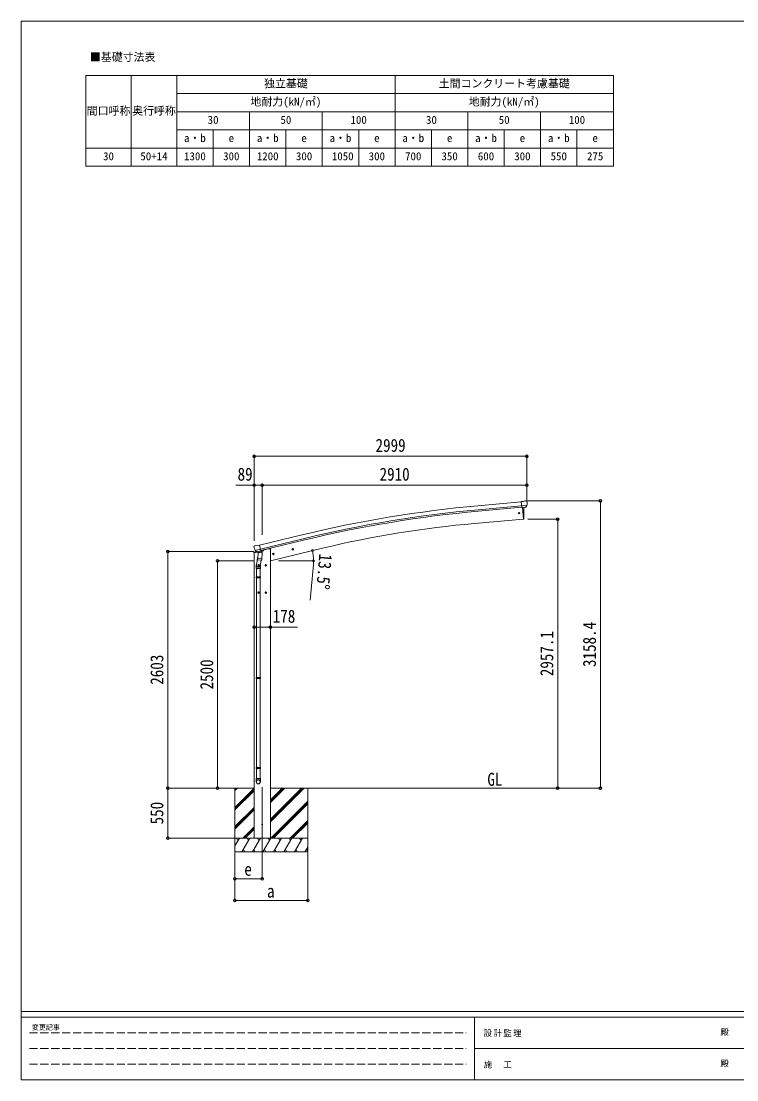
# Model space of a CAD drawing. Units: millimetres at full size, sheet at 1:30. Extents: x -8385 to 8479, y -5853 to 5787.
# Drawn here: x -8385 to -518, y -5853 to 5787 of the extents above; entities that cross this region are included whole.
import ezdxf
from ezdxf.enums import TextEntityAlignment as Align

# ---------------------------------------------------------------- set-up
doc = ezdxf.new("R2010")
doc.units = ezdxf.units.MM
doc.header["$LTSCALE"] = 30
doc.header["$PDMODE"] = 32
doc.header["$PDSIZE"] = 30
doc.linetypes.add('DASHED3', pattern=[4, 3, -1])
for name, color, linetype, lineweight in [('0-0_0', 7, 'Continuous', 9), ('0-1_本体', 4, 'Continuous', 9), ('0-2_部品', 7, 'Continuous', 9), ('0-8_PARTS2', 2, 'Continuous', 9), ('0-A_寸法', 6, 'Continuous', 9), ('0-F_PARTS1', 7, 'Continuous', 18), ('F-0_240', 7, 'Continuous', 9)]:
    doc.layers.add(name, color=color, linetype=linetype, lineweight=lineweight)
doc.styles.add('ＭＳ ゴシック', font='')
doc.styles.get('ＭＳ ゴシック').set_extended_font_data('MS Gothic')

msp = doc.modelspace()

# ---------------------------------------------------------------- linework, layer by layer
at = {"layer": '0-0_0', "color": 6}
for p, q in [((-2018.29, -2645.47), (-2018.29, 512.93)), ((-2487.31, 311.63), (-2487.31, -2645.47))]:
    msp.add_line(p, q, dxfattribs=at)
at = {"layer": '0-0_0'}
for p, q in [((-6409.54, -2645.47), (-5824.2, -2645.47)), ((-6035.45, -2856.7), (-5824.2, -2645.45)), ((-6035.45, -2645.47), (-6035.45, -3345.47)), ((-6035.45, -2672.85), (-6008.07, -2645.47)), ((-6035.45, -2658.71), (-6022.21, -2645.47)), ((-6035.45, -2870.84), (-5824.2, -2659.59)), ((-6035.45, -2884.98), (-5824.2, -2673.74)), ((-5646.2, -3016.23), (-5275.44, -2645.47)), ((-5646.2, -2987.95), (-5303.72, -2645.47)), ((-5646.2, -3002.09), (-5289.58, -2645.47)), ((-5646.2, -2804.1), (-5487.57, -2645.47)), ((-5646.2, -2789.96), (-5501.71, -2645.47)), ((-5646.2, -2775.82), (-5515.85, -2645.47)), ((-5646.2, -2645.47), (-2816.78, -2645.47)), ((-5235.45, -2645.47), (-5235.45, -3345.47)), ((-5641.59, -3195.47), (-5235.45, -2789.33)), ((-6035.45, -3068.83), (-5824.2, -2857.58)), ((-6035.45, -3082.97), (-5824.2, -2871.73)), ((-6035.45, -3097.12), (-5824.2, -2885.87)), ((-5627.45, -3195.47), (-5235.45, -2803.48)), ((-5613.31, -3195.47), (-5235.45, -2817.62)), ((-5429.46, -3195.47), (-5235.45, -3001.46)), ((-5415.32, -3195.47), (-5235.45, -3015.61)), ((-5949.96, -3195.47), (-5824.2, -3069.71)), ((-5935.82, -3195.47), (-5824.2, -3083.86)), ((-5921.68, -3195.47), (-5824.2, -3098)), ((-5401.18, -3195.47), (-5235.45, -3029.75)), ((-5235.45, -3195.47), (-6035.45, -3195.47)), ((-6035.45, -3279.3), (-5987.05, -3195.47)), ((-6002.05, -3221.45), (-6017.05, -3195.47)), ((-5958.18, -3345.47), (-5871.58, -3195.47)), ((-5886.58, -3221.45), (-5901.58, -3195.47)), ((-5842.71, -3345.47), (-5756.11, -3195.47)), ((-5771.11, -3221.45), (-5786.11, -3195.47)), ((-5727.24, -3345.47), (-5640.64, -3195.47)), ((-5655.64, -3221.45), (-5670.64, -3195.47)), ((-5611.77, -3345.47), (-5525.17, -3195.47)), ((-5540.17, -3221.45), (-5555.17, -3195.47)), ((-5496.3, -3345.47), (-5409.7, -3195.47)), ((-5439.7, -3195.47), (-5424.7, -3221.45)), ((-5380.83, -3345.47), (-5294.23, -3195.47)), ((-5309.23, -3221.45), (-5324.23, -3195.47)), ((-6035.45, -3345.47), (-5235.45, -3345.47)), ((-5943.19, -3319.49), (-5928.19, -3345.47)), ((-5827.72, -3319.49), (-5812.72, -3345.47)), ((-5712.25, -3319.49), (-5697.25, -3345.47)), ((-5596.78, -3319.49), (-5581.78, -3345.47)), ((-5481.31, -3319.49), (-5466.31, -3345.47)), ((-5365.83, -3319.49), (-5350.84, -3345.47)), ((-5265.36, -3345.47), (-5235.45, -3293.66)), ((-5250.36, -3319.49), (-5235.37, -3345.47))]:
    msp.add_line(p, q, dxfattribs=at)
at = {"layer": '0-1_本体'}
for p, q in [((-3365.21, 459.15), (-2887.88, 502.2)), ((-3361.34, 416.17), (-2884.16, 459.2)), ((-3359.82, 399.4), (-2882.65, 442.43)), ((-2875.43, 440.22), (-2864.18, 311.62)), ((-2864.18, 311.62), (-3402.12, 264.56)), ((-5764.73, 24.68), (-5281.85, 142.16)), ((-5754.7, -17.31), (-5271.61, 100)), ((-5750.72, -33.67), (-5267.64, 83.63)), ((-5824.2, -3195.47), (-5824.2, -58.92)), ((-5796.23, -42.21), (-5796.23, -42.76)), ((-5722.21, -27.96), (-5670.2, -15.47)), ((-5646.2, -15.47), (-5670.2, -15.47)), ((-5058.12, -4.29), (-5646.2, -145.47)), ((-5646.2, -15.47), (-5646.2, -3195.47))]:
    msp.add_line(p, q, dxfattribs=at)
at = {"layer": '0-1_本体', "color": 6}
msp.add_line((-5646.2, -875.65), (-5824.2, -875.65), dxfattribs=at)
at = {"layer": '0-1_本体'}
for centre, radius, start, end in [((-2189.16, -12594.87), 13106.9, 95.14794, 103.64794), ((-2189.16, -12594.87), 13063.74, 95.14794, 103.64794), ((-2189.16, -12594.87), 13046.9, 95.14794, 103.64794), ((-2423.52, -10998.1), 11305.08, 94.96591, 103.47643)]:
    msp.add_arc(centre, radius, start, end, dxfattribs=at)
at = {"layer": '0-2_部品'}
for p, q in [((-2861.49, 506.6), (-2888.06, 504.27)), ((-2882.4, 439.61), (-2888.06, 504.27)), ((-2861.49, 506.6), (-2849.77, 513.36)), ((-2834.87, 514.95), (-2848.53, 513.75)), ((-2825.73, 509.19), (-2831.22, 513.8)), ((-2824.67, 507.15), (-2824.55, 505.81)), ((-2825.19, 464.31), (-2884.11, 459.15)), ((-2872.44, 440.48), (-2882.4, 439.61)), ((-2864.37, 313.89), (-2875.43, 440.22)), ((-2838.83, 443.42), (-2846.54, 442.75)), ((-2836.45, 444.82), (-2825.51, 463.76)), ((-2864.13, 311.12), (-2864.37, 313.89)), ((-2861.52, 311.51), (-2864.13, 311.12)), ((-5826.19, 9.1), (-5825.91, 7.95)), ((-5821.97, 17.67), (-5825.83, 11.38)), ((-5818.87, 19.92), (-5805.69, 23.09)), ((-5791.13, 20.41), (-5804.39, 23.11)), ((-5791.13, 20.41), (-5765.2, 26.64)), ((-5826.76, -59.53), (-5783.74, -49.2)), ((-5826.76, -52.64), (-5826.76, -59.53)), ((-5798.31, -43.44), (-5824.46, -49.72)), ((-5812.13, -31.21), (-5754.63, -17.4)), ((-5795.28, -46.12), (-5811.66, -31.63)), ((-5783.69, -95.64), (-5799.6, -191.81)), ((-5792.57, -46.69), (-5785.05, -44.88)), ((-5791.74, -46.58), (-5790.21, -46.21)), ((-5790.21, -46.21), (-5753.5, -37.4)), ((-5788.37, -46.44), (-5788.42, -47.18)), ((-5787.67, -48.22), (-5761.85, -54.66)), ((-5780.75, -53.57), (-5785.42, -120.41)), ((-5735.06, -56.76), (-5780.75, -53.57)), ((-5778.97, -50.39), (-5779.2, -53.68)), ((-5759.46, -39.23), (-5760.48, -53.83)), ((-5753.5, -37.4), (-5751.97, -37.03)), ((-5750.42, -34.93), (-5749.48, -35)), ((-5749.48, -35), (-5736.16, -50.31)), ((-5745.18, -39.94), (-5726.04, -35.35)), ((-5739.73, -123.6), (-5735.06, -56.76)), ((-5736.16, -50.31), (-5736.61, -56.66)), ((-5722.21, -26.75), (-5722.21, -30.49)), ((-5622.64, -73.07), (-5603.19, -68.4)), ((-5618.08, -65.29), (-5620.22, -72.49)), ((-5610.79, -63.54), (-5618.08, -65.29)), ((-5610.58, -80.46), (-5615.25, -61.01)), ((-5605.62, -68.99), (-5610.79, -63.54)), ((-5607.75, -76.18), (-5605.62, -68.99)), ((-5408.71, -21.71), (-5389.26, -17.04)), ((-5404.15, -13.93), (-5406.28, -21.13)), ((-5396.85, -12.18), (-5404.15, -13.93)), ((-5396.65, -29.1), (-5401.32, -9.65)), ((-5391.68, -17.62), (-5396.85, -12.18)), ((-5393.82, -24.82), (-5391.68, -17.62)), ((-5801.75, -228.97), (-5801.75, -194.62)), ((-5755.75, -228.97), (-5801.75, -228.97)), ((-5799.75, -228.97), (-5799.75, -322.97)), ((-5786.28, -132.87), (-5785.41, -120.41)), ((-5785.89, -134.23), (-5785.89, -134.23)), ((-5739.73, -123.6), (-5785.42, -120.41)), ((-5765.2, -195.71), (-5785.2, -195.71)), ((-5784.44, -135.01), (-5742.74, -137.93)), ((-5775.2, -188.21), (-5781.7, -191.96)), ((-5781.7, -191.96), (-5781.7, -199.47)), ((-5781.7, -199.47), (-5775.2, -203.22)), ((-5775.2, -205.71), (-5775.2, -185.71)), ((-5768.7, -191.96), (-5775.2, -188.21)), ((-5748.17, -137.55), (-5758.9, -201.13)), ((-5757.75, -228.97), (-5757.75, -322.97)), ((-5755.75, -194.32), (-5755.75, -228.97)), ((-5739.75, -123.6), (-5740.63, -136.3)), ((-5685.2, -195.71), (-5705.2, -195.71)), ((-5695.2, -188.21), (-5701.7, -191.96)), ((-5701.7, -191.96), (-5701.7, -199.47)), ((-5701.7, -199.47), (-5695.2, -203.22)), ((-5695.2, -205.71), (-5695.2, -185.71)), ((-5688.7, -191.96), (-5695.2, -188.21)), ((-5801.75, -324.97), (-5800.75, -322.97)), ((-5755.75, -324.97), (-5801.75, -324.97)), ((-5755.75, -332.97), (-5801.75, -332.97)), ((-5756.75, -322.97), (-5800.75, -322.97)), ((-5756.75, -334.97), (-5800.75, -334.97)), ((-5799.75, -334.97), (-5799.75, -1429.16)), ((-5757.75, -334.97), (-5757.75, -1429.16)), ((-5755.75, -324.97), (-5756.75, -322.97)), ((-5755.75, -332.97), (-5756.75, -334.97)), ((-5755.75, -324.97), (-5755.75, -332.97)), ((-5765.2, -495.71), (-5785.2, -495.71)), ((-5775.2, -488.21), (-5781.7, -491.96)), ((-5781.7, -491.96), (-5781.7, -499.47)), ((-5781.7, -499.47), (-5775.2, -503.22)), ((-5775.2, -505.71), (-5775.2, -485.71)), ((-5768.7, -491.96), (-5775.2, -488.21)), ((-5685.2, -495.71), (-5705.2, -495.71)), ((-5695.2, -488.21), (-5701.7, -491.96)), ((-5701.7, -491.96), (-5701.7, -499.47)), ((-5701.7, -499.47), (-5695.2, -503.22)), ((-5695.2, -505.71), (-5695.2, -485.71)), ((-5688.7, -491.96), (-5695.2, -488.21)), ((-5801.75, -1431.16), (-5800.75, -1429.16)), ((-5755.75, -1431.16), (-5801.75, -1431.16)), ((-5755.75, -1439.16), (-5801.75, -1439.16)), ((-5756.75, -1429.16), (-5800.75, -1429.16)), ((-5756.75, -1441.16), (-5800.75, -1441.16)), ((-5799.75, -1441.16), (-5799.75, -2419.35)), ((-5757.75, -1441.16), (-5757.75, -2419.35)), ((-5755.75, -1431.16), (-5756.75, -1429.16)), ((-5755.75, -1439.16), (-5756.75, -1441.16)), ((-5755.75, -1431.16), (-5755.75, -1439.16)), ((-5801.75, -2421.35), (-5800.75, -2419.35)), ((-5755.75, -2421.35), (-5801.75, -2421.35)), ((-5755.75, -2429.35), (-5801.75, -2429.35)), ((-5756.75, -2419.35), (-5800.75, -2419.35)), ((-5756.75, -2431.35), (-5800.75, -2431.35)), ((-5799.75, -2431.35), (-5799.75, -2541.35)), ((-5757.75, -2431.35), (-5757.75, -2541.35)), ((-5755.75, -2421.35), (-5756.75, -2419.35)), ((-5755.75, -2429.35), (-5756.75, -2431.35)), ((-5755.75, -2421.35), (-5755.75, -2429.35)), ((-5801.75, -2575.49), (-5801.75, -2541.35)), ((-5755.75, -2541.35), (-5801.75, -2541.35)), ((-5755.75, -2575.49), (-5755.75, -2541.35))]:
    msp.add_line(p, q, dxfattribs=at)
for points in [[(-2872.44, 440.48), (-2872.17, 440.41), (-2846.79, 442.63), (-2846.54, 442.75)], [(-2858.98, 314.35), (-2858.14, 339.97), (-2857.94, 366.47), (-2858.42, 392.96), (-2859.56, 419.43), (-2861.06, 441.38)], [(-2825.12, 464.94), (-2825.41, 463.95), (-2825.51, 463.76)], [(-5759.77, -38.81), (-5750.05, -36.48), (-5765.2, 26.64)], [(-5812.41, -30.63), (-5811.82, -31.48), (-5811.66, -31.63)], [(-5759.77, -38.81), (-5760.01, -38.96), (-5784.78, -44.91), (-5785.05, -44.88)], [(-5620.22, -72.49), (-5615.05, -77.93), (-5607.75, -76.18)], [(-5406.28, -21.13), (-5401.11, -26.57), (-5393.82, -24.82)], [(-5775.2, -203.22), (-5768.7, -199.47), (-5768.7, -191.96)], [(-5695.2, -203.22), (-5688.7, -199.47), (-5688.7, -191.96)], [(-5801.75, -324.97), (-5801.75, -332.97), (-5800.75, -334.97)], [(-5775.2, -503.22), (-5768.7, -499.47), (-5768.7, -491.96)], [(-5695.2, -503.22), (-5688.7, -499.47), (-5688.7, -491.96)], [(-5801.75, -1431.16), (-5801.75, -1439.16), (-5800.75, -1441.16)], [(-5801.75, -2421.35), (-5801.75, -2429.35), (-5800.75, -2431.35)]]:
    msp.add_lwpolyline(points, dxfattribs=at)
for centre, radius in [((-2910.2, 378.76), 6.5), ((-5612.92, -70.74), 8.5), ((-5612.92, -70.74), 7.7), ((-5612.92, -70.74), 6.5), ((-5398.98, -19.38), 8.5), ((-5398.98, -19.38), 7.7), ((-5398.98, -19.38), 6.5), ((-5775.2, -195.71), 8.5), ((-5775.2, -195.71), 7.7), ((-5775.2, -195.71), 6.5), ((-5695.2, -195.71), 8.5), ((-5695.2, -195.71), 7.7), ((-5695.2, -195.71), 6.5), ((-5775.2, -495.71), 8.5), ((-5775.2, -495.71), 7.7), ((-5775.2, -495.71), 6.5), ((-5695.2, -495.71), 8.5), ((-5695.2, -495.71), 7.7), ((-5695.2, -495.71), 6.5)]:
    msp.add_circle(centre, radius, dxfattribs=at)
at = {"layer": '0-2_部品', "color": 4}
msp.add_circle((-5735.2, -3045.47), 4.5, dxfattribs=at)
at = {"layer": '0-2_部品'}
for centre, radius, start, end in [((-2848.27, 510.76), 3, 95, 120), ((-2834.43, 509.97), 5, 50.00648, 94.99352), ((-3026.18, 488.17), 202.4, 353.4085, 5), ((-2861.96, 314.48), 3, 278.50322, 357.46219), ((-5629.11, 55.2), 202.4, 193.5, 205.09125), ((-5817.71, 15.06), 5, 103.5, 148.5), ((-5804.99, 20.17), 3, 78.5, 103.5), ((-5823.76, -52.64), 3, 103.5, 180), ((-5791.85, -46.09), 0.5, 248.23754, 283.5), ((-5788.87, -46.41), 0.5, 356, 103.5), ((-5787.42, -47.25), 1, 176, 256), ((-5761.5, -53.69), 1.03, 250.03897, 351.96569), ((-5758.86, -39.31), 0.604, 100.59842, 172.20595), ((-5752.09, -36.55), 0.5, 283.5, 318.76246), ((-5727.21, -30.49), 5, 283.5, 0), ((-5771.75, -194.62), 30, 177.45142, 180), ((-5784.34, -133.05), 1.95, 175.04017, 217.47766), ((-5784.3, -133.02), 2, 217.40962, 266), ((-5742.6, -135.93), 2, 266, 349.46843)]:
    msp.add_arc(centre, radius, start, end, dxfattribs=at)
for centre, major_axis, ratio, start_param, end_param in [((-2820.34, 511.2), (-15.35, 3.44), 0.101033, 5.97514262, 5.97537366), ((-2827.66, 506.9), (2.71, -1.31), 0.997474, 0.53665673, 1.32256522), ((-2839.1, 446.41), (1.62, -2.54), 0.997631, 5.80419048, 5.89294842), ((-2839.17, 446.52), (-3.5, 2.17), 0.650902, 2.11455212, 2.18736272), ((-2839.05, 446.33), (1.62, -2.54), 0.997631, 5.96575902, 6.76218013), ((-5823.27, 9.81), (-1.57, -2.57), 0.99628, 4.71238898, 5.49965061), ((-5793.3, -43.86), (-0.73, -2.92), 0.997631, 5.80419048, 6.60061159), ((-5793.24, -43.64), (2.63, 3.16), 0.650902, 4.09582259, 4.16863319), ((-5793.27, -43.76), (-0.73, -2.92), 0.997631, 0.39023689, 0.47899483), ((-5778.75, -194.32), (23, 0), 0.996195, 2.55602575, 6.56630284), ((-5778.75, -194.32), (21, 0), 0.996195, 2.93491471, 5.95123941), ((-5778.75, -2573.75), (-23, 0), 0.996195, 3.14159265, 6.28318531), ((-5778.75, -2575.49), (-23, 0), 0.996195, 3.14159265, 6.28318531), ((-5778.75, -2575.49), (0, -23.43), 0.981806, 4.71238898, 7.85398163)]:
    msp.add_ellipse(centre, major_axis=major_axis, ratio=ratio, start_param=start_param, end_param=end_param, dxfattribs=at)
msp.add_ellipse((-5778.75, -2575.49), major_axis=(21, 0), ratio=0.996195, dxfattribs=at)
at = {"layer": '0-8_PARTS2'}
msp.add_line((-5735.2, -2636.26), (-5735.2, -3395.47), dxfattribs=at)
at = {"layer": '0-A_寸法'}
for p, q in [((-5824.2, 1002.89), (-2825.2, 1002.89)), ((-5824.2, 686.27), (-5824.2, 74.04)), ((-5824.2, 686.27), (-5735.2, 686.27)), ((-5735.2, 686.27), (-5735.2, 138.41)), ((-5735.2, 686.27), (-2825.2, 686.27)), ((-2018.29, 512.93), (-2816.13, 512.93)), ((-2487.31, 311.63), (-2816.13, 311.63)), ((-6773.78, -42.47), (-5828.69, -42.47)), ((-6773.78, -2645.47), (-6773.78, -42.47)), ((-6225.81, -145.47), (-5828.69, -145.47)), ((-6225.81, -2645.47), (-6225.81, -145.47)), ((-5556.7, -145.47), (-5169.85, -145.47)), ((-5172.7, -187.93), (-5207.06, -580.43)), ((-5646.2, -875.65), (-5346.2, -875.65)), ((-6773.78, -2645.47), (-6045.66, -2645.47)), ((-6773.78, -3195.47), (-6773.78, -2645.47)), ((-2487.31, -2645.47), (-2816.13, -2645.47)), ((-2018.29, -2645.47), (-2487.31, -2645.47)), ((-6773.78, -3195.47), (-6045.66, -3195.47)), ((-6035.45, -3881.84), (-6035.45, -3352.89)), ((-6035.45, -3641.86), (-6035.45, -3352.89)), ((-5735.2, -3641.86), (-5735.2, -3352.89)), ((-5235.45, -3881.84), (-5235.45, -3352.89)), ((-5735.2, -3641.86), (-6035.45, -3641.86)), ((-6035.45, -3881.84), (-5235.45, -3881.84))]:
    msp.add_line(p, q, dxfattribs=at)
for points in [[(-5824.2, 1002.89), (-5824.2, 686.27), (-6024.2, 686.27)], [(-2825.2, 1002.89), (-2825.2, 686.27), (-2825.2, 518.71)]]:
    msp.add_lwpolyline(points, dxfattribs=at)
for centre in [(-5184.3, -31.82), (-5170.85, -145.47)]:
    msp.add_circle(centre, 10.62, dxfattribs=at)
for start, end in [(0, 13.5), (354.99678, 0)]:
    msp.add_arc((-5657.7, -145.47), 486.86, start, end, dxfattribs=at)
for p in [(-5824.2, 1002.89), (-2825.2, 1002.89), (-5824.2, 686.27), (-5735.2, 686.27), (-2825.2, 686.27), (-2018.29, 512.93), (-2487.31, 311.63), (-6773.78, -42.47), (-6225.81, -145.47), (-5824.2, -875.65), (-5646.2, -875.65), (-6773.78, -2645.47), (-6225.81, -2645.47), (-2487.31, -2645.47), (-2018.29, -2645.47), (-6773.78, -3195.47), (-6035.45, -3641.86), (-5735.2, -3641.86), (-6035.45, -3881.84), (-5235.45, -3881.84)]:
    msp.add_point(p, dxfattribs=at)
at = {"layer": '0-F_PARTS1'}
for p, q in [((-7675.17, 5191.81), (-1875.17, 5191.81)), ((-7675.17, 5191.81), (-7675.17, 4191.81)), ((-7175.17, 5191.81), (-7175.17, 4191.81)), ((-4275.17, 5191.81), (-4275.17, 4191.81)), ((-6675.17, 4991.81), (-1875.17, 4991.81)), ((-6675.17, 4791.81), (-1875.17, 4791.81)), ((-3475.17, 4791.81), (-3475.17, 4191.81)), ((-6675.17, 4591.81), (-1875.17, 4591.81)), ((-3075.17, 4591.81), (-3075.17, 4191.81)), ((-2275.17, 4591.81), (-2275.17, 4191.81))]:
    msp.add_line(p, q, dxfattribs=at)
for points in [[(-6675.17, 5191.81), (-6675.17, 4991.81), (-6675.17, 4391.81), (-6675.17, 4191.81)], [(-1875.17, 5191.81), (-1875.17, 4591.81), (-1875.17, 4191.81)], [(-5875.17, 4791.81), (-5875.17, 4591.81), (-5875.17, 4191.81)], [(-5075.17, 4791.81), (-5075.17, 4591.81), (-5075.17, 4191.81)], [(-2675.17, 4791.81), (-2675.17, 4391.81), (-2675.17, 4191.81)], [(-6275.17, 4591.81), (-6275.17, 4391.81), (-6275.17, 4191.81)], [(-5475.17, 4591.81), (-5475.17, 4391.81), (-5475.17, 4191.81)], [(-4675.17, 4591.81), (-4675.17, 4391.81), (-4675.17, 4191.81)], [(-3875.17, 4591.81), (-3875.17, 4391.81), (-3875.17, 4191.81)], [(-7675.17, 4391.81), (-6675.17, 4391.81), (-1875.17, 4391.81)], [(-7675.17, 4191.81), (-7175.17, 4191.81), (-4275.17, 4191.81), (-2675.17, 4191.81), (-1875.17, 4191.81)]]:
    msp.add_lwpolyline(points, dxfattribs=at)
at = {"layer": 'F-0_240', "color": 5}
for p, q in [((-8385.45, 5787.34), (-8385.45, -5852.66)), ((-8385.45, 5787.34), (8054.55, 5787.34)), ((-8385.45, -5102.66), (8054.55, -5102.66)), ((-8385.45, -5162.66), (5387.79, -5162.66)), ((-3402.21, -5162.66), (-3402.21, -5852.66)), ((-3402.21, -5507.66), (2747.79, -5507.66)), ((-8385.45, -5852.66), (8054.55, -5852.66))]:
    msp.add_line(p, q, dxfattribs=at)
at = {"layer": 'F-0_240', "color": 4, "linetype": 'DASHED3'}
for p, q in [((-8295.46, -5335.16), (-3492.21, -5335.16)), ((-8295.46, -5507.66), (-3492.21, -5507.66)), ((-8295.46, -5680.16), (-3492.21, -5680.16))]:
    msp.add_line(p, q, dxfattribs=at)

# ---------------------------------------------------------------- texts
at = {"layer": '0-0_0', "style": 'ＭＳ ゴシック', "width": 0.85}
msp.add_text('GL', height=143, dxfattribs=at).set_placement((-3260.4, -2662.91), align=Align.BOTTOM_LEFT)
at = {"layer": '0-A_寸法', "color": 7, "style": 'ＭＳ ゴシック', "width": 0.85}
for s, p in [('2999', (-4489.7, 1008.89)), ('89', (-6006.7, 692.27)), ('2910', (-4445.2, 692.27)), ('178', (-5619.95, -869.65)), ('e', (-5932.7, -3651.86)), ('a', (-5682.7, -3891.84))]:
    msp.add_text(s, height=143, dxfattribs=at).set_placement(p, align=Align.BOTTOM_LEFT)
for s, rotation, p in [('13.5°', 264.997, (-5150.29, -60.9)), ('2957.1', 90, (-2493.31, -1414.42)), ('3158.4', 90, (-2024.29, -1313.77)), ('2603', 90, (-6779.78, -1508.97)), ('2500', 90, (-6231.81, -1560.47)), ('550', 90, (-6779.78, -3044.22))]:
    msp.add_text(s, height=143, rotation=rotation, dxfattribs=at).set_placement(p, align=Align.BOTTOM_LEFT)
at = {"layer": '0-F_PARTS1', "style": 'ＭＳ ゴシック'}
for s, p in [('■基礎寸法表', (-7629.87, 5323.25)), ('独立基礎', (-5715.17, 5031.81)), ('土間コンクリート考慮基礎', (-3795.17, 5031.81)), ('地耐力(kN/㎡)', (-5865.17, 4831.81)), ('地耐力(kN/㎡)', (-3465.17, 4831.81)), ('間口呼称', (-7665.17, 4731.81)), ('奥行呼称', (-7165.17, 4731.81)), ('30', (-6335.17, 4631.81)), ('50', (-5535.17, 4631.81)), ('100', (-4765.17, 4631.81)), ('30', (-3935.17, 4631.81)), ('50', (-3135.17, 4631.81)), ('100', (-2365.17, 4631.81)), ('a・b', (-6595.17, 4431.81)), ('a・b', (-5795.17, 4431.81)), ('a・b', (-4995.17, 4431.81)), ('a・b', (-4195.17, 4431.81)), ('a・b', (-3395.17, 4431.81)), ('a・b', (-2595.17, 4431.81)), ('e', (-6105.17, 4431.81)), ('e', (-5305.17, 4431.81)), ('e', (-4505.17, 4431.81)), ('e', (-3705.17, 4431.81)), ('e', (-2905.17, 4431.81)), ('e', (-2105.17, 4431.81)), ('30', (-7485.17, 4231.81)), ('50+14', (-7075.17, 4231.81)), ('1300', (-6595.17, 4231.81)), ('300', (-6165.17, 4231.81)), ('1200', (-5795.17, 4231.81)), ('300', (-5365.17, 4231.81)), ('1050', (-4970.17, 4231.81)), ('300', (-4565.17, 4231.81)), ('700', (-4165.17, 4231.81)), ('350', (-3765.17, 4231.81)), ('600', (-3365.17, 4231.81)), ('300', (-2965.17, 4231.81)), ('550', (-2565.17, 4231.81)), ('275', (-2165.17, 4231.81))]:
    msp.add_text(s, height=87.98, dxfattribs=at).set_placement(p, align=Align.BOTTOM_LEFT)
at = {"layer": 'F-0_240', "style": 'ＭＳ ゴシック'}
for s, height, p in [('変更記事', 54.99, (-8268.23, -5320.16)), ('殿', 65.98, (-697.92, -5380.16)), ('殿', 65.98, (-697.92, -5725.16))]:
    msp.add_text(s, height=height, dxfattribs=at).set_placement(p, align=Align.BOTTOM_LEFT)
at = {"layer": 'F-0_240', "char_height": 65.98, "attachment_point": 7, "style": 'ＭＳ ゴシック'}
for s, insert in [('\\T1.17;設計監理', (-3300.89, -5380.16)), ('\\T1.17;施\u3000工', (-3300.89, -5725.16))]:
    msp.add_mtext(s, dxfattribs=dict(at, insert=insert))

doc.saveas('drawing.dxf')
